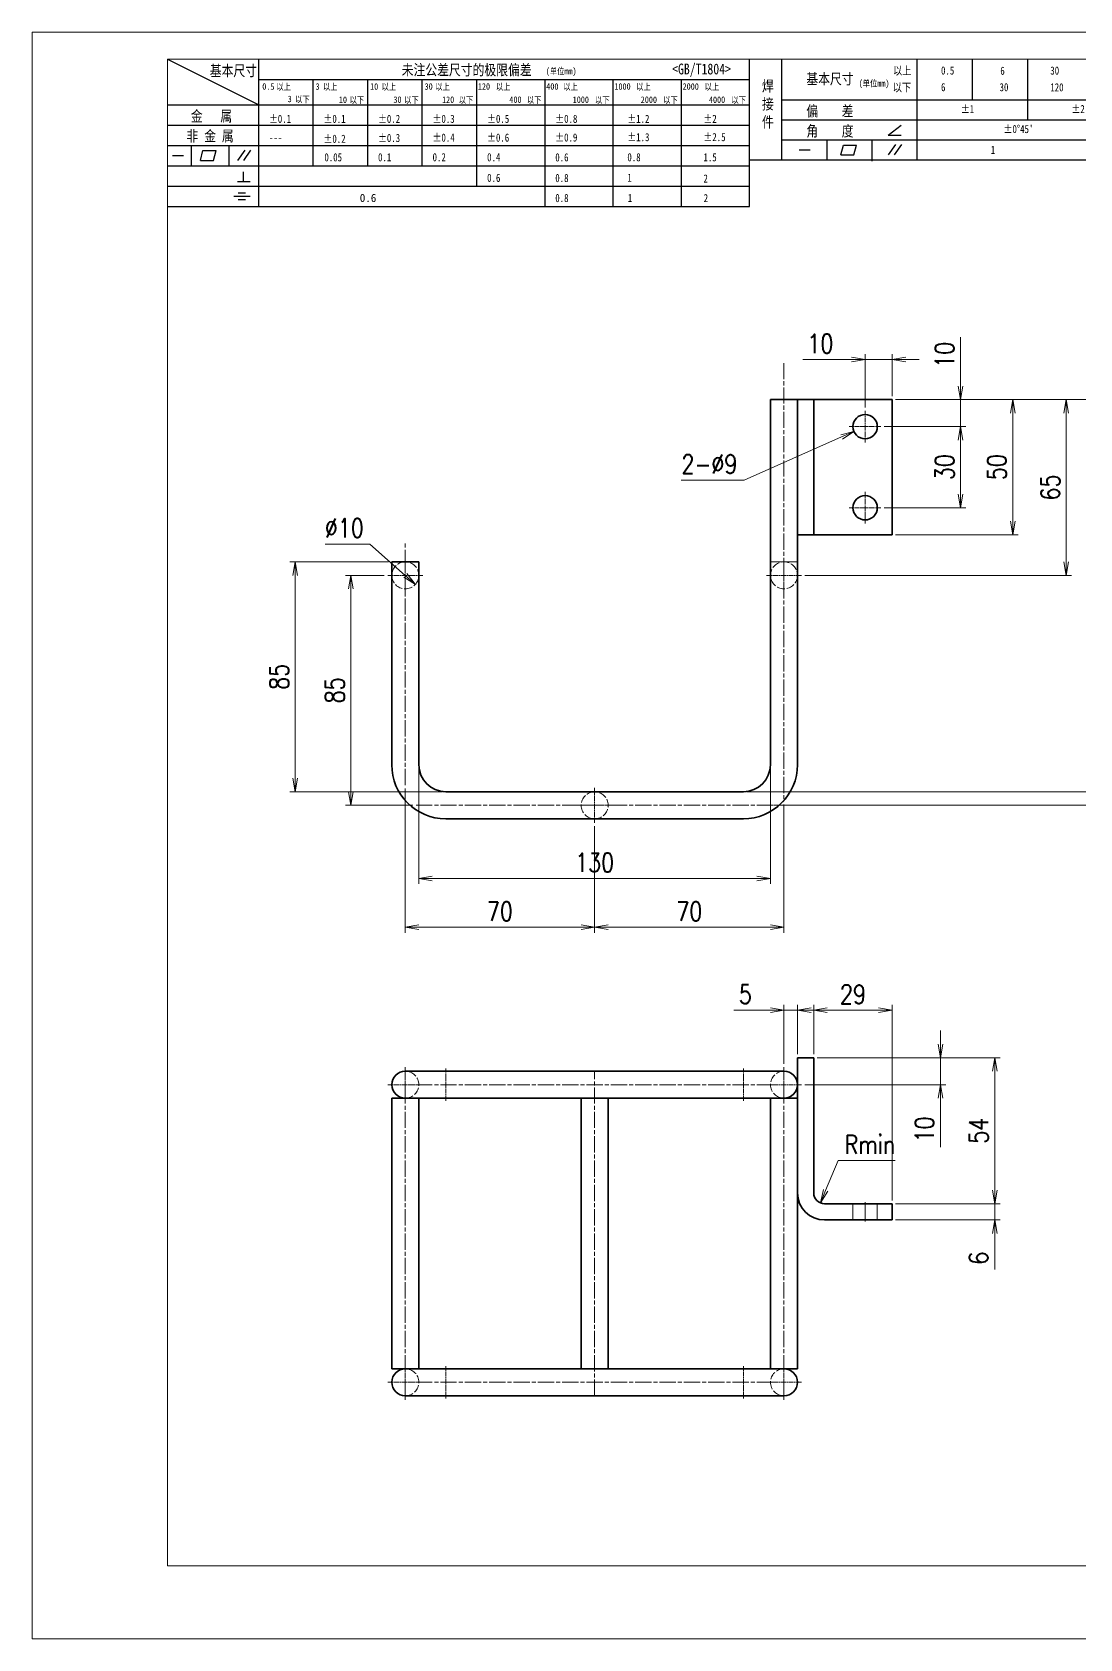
# Model space of a CAD drawing. Header units: inches. Extents: x 269 to 10986, y 1043 to 4337.
# Drawn here: x 5467 to 5855, y 1043 to 1637 of the extents above; entities that cross this region are included whole.
import ezdxf

# ---------------------------------------------------------------- set-up
doc = ezdxf.new("R2010")
doc.units = ezdxf.units.IN
doc.header["$MEASUREMENT"] = 0
doc.linetypes.add('AM_ISO02W050x2', pattern=[3.75, 3, -0.75])
doc.linetypes.add('AM_ISO08W050x2', pattern=[9, 6, -0.75, 1.5, -0.75])
for name, color, linetype, lineweight in [('中心线', 2, 'AM_ISO08W050x2', 18), ('图框', 7, 'Continuous', 18), ('标注线', 3, 'Continuous', 18), ('粗实线', 7, 'Continuous', 35), ('虚线', 1, 'AM_ISO02W050x2', 18)]:
    doc.layers.add(name, color=color, linetype=linetype, lineweight=lineweight)
doc.layers.add('图\\M+19E79\\M+195B6\\M+18E9A', color=7, linetype='Continuous')
doc.layers.add('打印', color=7, linetype='Continuous', lineweight=15, plot=False)
doc.layers.add('打印-禁用', color=7, linetype='Continuous', lineweight=15, plot=False)
doc.styles.add('DIM', font='romans.shx', dxfattribs={"width": 0.8, "bigfont": 'bigfont.shx'})
doc.styles.add('国标', font='simfang.ttf', dxfattribs={"width": 0.8})
doc.dimstyles.new('XR 1-2$0', dxfattribs={"dimscale": 2, "dimtxt": 3.5, "dimasz": 2.5, "dimexe": 1, "dimexo": 0.625, "dimgap": 1.2, "dimtad": 1, "dimdsep": 46, "dimtxsty": 'DIM', "dimblk": 'OPEN', "dimcen": 0, "dimclrd": 8, "dimclre": 8, "dimclrt": 2, "dimazin": 2, "dimtfac": 0.5, "dimtmove": 0, "dimatfit": 3, "dimldrblk": 'OPEN', "dimfxl": 0, "dimtolj": 2, "dimlwd": 13, "dimlwe": 13, "dimarcsym": 0})
doc.dimstyles.new('XR 1-2$3', dxfattribs={"dimscale": 2, "dimtxt": 3.5, "dimasz": 2.5, "dimexe": 1, "dimexo": 0.625, "dimgap": 1.2, "dimtad": 1, "dimtoh": 1, "dimdsep": 46, "dimtxsty": 'DIM', "dimblk": 'OPEN', "dimcen": 0, "dimclrd": 8, "dimclre": 8, "dimclrt": 2, "dimazin": 2, "dimtfac": 0.5, "dimtofl": 0, "dimtmove": 0, "dimatfit": 3, "dimldrblk": 'OPEN', "dimfxl": 0, "dimtolj": 2, "dimlwd": 18, "dimlwe": 18, "dimarcsym": 0})
doc.dimstyles.new('XR 1-2$4', dxfattribs={"dimscale": 2, "dimtxt": 3.5, "dimasz": 2.5, "dimexe": 1, "dimexo": 0.625, "dimgap": 1.2, "dimtad": 1, "dimtoh": 1, "dimdsep": 46, "dimtxsty": 'DIM', "dimblk": 'OPEN', "dimcen": 0, "dimclrd": 8, "dimclre": 8, "dimclrt": 2, "dimazin": 2, "dimtfac": 0.5, "dimtofl": 0, "dimtmove": 0, "dimatfit": 3, "dimldrblk": 'OPEN', "dimfxl": 0, "dimtolj": 2, "dimlwd": 18, "dimlwe": 18, "dimarcsym": 0})

# ---------------------------------------------------------------- blocks, each defined once
blk = doc.blocks.new('GZDEH零件A3图框V01版')
at = {"layer": '图\\M+19E79\\M+195B6\\M+18E9A', "color": 9}
for p, q in [((2882.49, -1554.46), (2899.37, -1562.92)), ((2899.37, -1581.67), (2899.37, -1554.46)), ((2990.09, -1581.67), (2990.09, -1554.46)), ((2996.09, -1573.08), (2996.09, -1554.46)), ((3021.09, -1561.98), (3021.09, -1554.46)), ((3031.31, -1561.98), (3031.31, -1554.46)), ((3041.53, -1561.98), (3041.53, -1554.46)), ((2899.37, -1558.24), (2990.09, -1558.24)), ((2909.45, -1574.17), (2909.45, -1558.24)), ((2919.53, -1574.17), (2919.53, -1558.24)), ((2929.61, -1574.17), (2929.61, -1558.24)), ((2939.69, -1577.92), (2939.69, -1558.24)), ((2952.29, -1581.67), (2952.29, -1558.24)), ((2964.89, -1581.67), (2964.89, -1558.24)), ((2977.49, -1581.67), (2977.49, -1558.24)), ((2996.09, -1561.98), (3113.09, -1561.98)), ((3021.09, -1573.08), (3021.09, -1561.98)), ((3041.53, -1565.68), (3041.53, -1561.98)), ((2882.49, -1562.92), (2990.09, -1562.92)), ((2882.49, -1566.67), (2990.09, -1566.67)), ((2996.09, -1565.68), (3113.09, -1565.68)), ((3015.75, -1568.51), (3018.15, -1566.66)), ((2882.49, -1570.42), (2990.09, -1570.42)), ((2886.92, -1574.12), (2886.92, -1570.42)), ((2893.91, -1574.12), (2893.91, -1570.42)), ((2996.09, -1569.38), (3113.09, -1569.38)), ((3004.42, -1573.08), (3004.42, -1569.38)), ((3006.97, -1572.12), (3007.45, -1570.33)), ((3007.45, -1570.33), (3009.86, -1570.33)), ((3009.39, -1572.12), (3009.86, -1570.33)), ((3012.75, -1573.08), (3012.75, -1569.38)), ((3015.75, -1568.51), (3018.15, -1568.51)), ((3015.81, -1572.12), (3017.15, -1570.26)), ((3016.89, -1572.12), (3018.23, -1570.26)), ((2883.43, -1572.27), (2885.49, -1572.27)), ((2888.59, -1573.16), (2889.07, -1571.37)), ((2888.59, -1573.16), (2891, -1573.16)), ((2889.07, -1571.37), (2891.48, -1571.37)), ((2891, -1573.16), (2891.48, -1571.37)), ((2895.52, -1573.16), (2896.85, -1571.3)), ((2896.6, -1573.16), (2897.94, -1571.3)), ((2990.09, -1573.08), (3113.09, -1573.08)), ((2999.26, -1571.23), (3001.32, -1571.23)), ((3006.97, -1572.12), (3009.39, -1572.12)), ((3012.75, -1573.33), (3012.75, -1573.08)), ((2882.49, -1574.17), (2990.09, -1574.17)), ((2895.42, -1577.05), (2897.81, -1577.05)), ((2896.58, -1577.05), (2896.58, -1575.28)), ((2882.49, -1577.92), (2990.09, -1577.92)), ((2894.79, -1579.77), (2897.77, -1579.77)), ((2895.57, -1579.17), (2896.92, -1579.17)), ((2882.49, -1581.67), (2990.09, -1581.67)), ((2895.57, -1580.37), (2896.93, -1580.37))]:
    blk.add_line(p, q, dxfattribs=at)
at = {"layer": '图框', "linetype": 'Continuous'}
for p, q in [((2882.49, -1554.46), (2882.49, -1832.96)), ((3272.49, -1554.46), (2882.49, -1554.46)), ((2882.49, -1832.96), (3272.49, -1832.96))]:
    blk.add_line(p, q, dxfattribs=at)
at = {"layer": '打印-禁用', "linetype": 'Continuous'}
for p, q in [((2857.49, -1549.46), (2857.49, -1846.46)), ((3277.49, -1549.46), (2857.49, -1549.46)), ((2857.49, -1846.46), (3277.49, -1846.46))]:
    blk.add_line(p, q, dxfattribs=at)
at = {"layer": '图\\M+19E79\\M+195B6\\M+18E9A', "color": 9, "style": '国标', "width": 0.8}
for s, height, p in [('基本尺寸', 2, (2890.33, -1557.58)), ('未注公差尺寸的极限偏差', 2, (2925.81, -1557.44)), ('<GB/T1804>', 2, (2975.78, -1557.27)), ('以上', 1.5, (3016.64, -1557.33)), ('0.5', 1.5, (3025.49, -1557.3)), ('6', 1.5, (3036.45, -1557.34)), ('30', 1.5, (3045.69, -1557.31)), ('30', 1.2, (2930.04, -1560.11)), ('基本尺寸', 2, (3000.6, -1559.1)), ('以下', 1.5, (3016.58, -1560.43)), ('6', 1.5, (3025.49, -1560.38)), ('30', 1.5, (3036.31, -1560.39)), ('120', 1.5, (3045.69, -1560.41)), ('金   属', 2, (2886.82, -1565.98)), ('±0.1', 1.5, (2901.27, -1566.23)), ('±0.1', 1.5, (2911.35, -1566.23)), ('±0.2', 1.5, (2921.43, -1566.23)), ('±0.3', 1.5, (2931.51, -1566.23)), ('±0.5', 1.5, (2941.59, -1566.23)), ('±0.8', 1.5, (2954.19, -1566.23)), ('±1.2', 1.5, (2967.51, -1566.23)), ('±2', 1.5, (2981.58, -1566.23)), ('偏    差', 2, (3000.6, -1565.04)), ('±1', 1.5, (3029.16, -1564.42)), ('±2', 1.5, (3049.61, -1564.42)), ('非 金 属', 2, (2886.02, -1569.65)), ('±0.3', 1.5, (2921.43, -1569.77)), ('±0.4', 1.5, (2931.51, -1569.71)), ('±0.6', 1.5, (2941.59, -1569.71)), ('±0.9', 1.5, (2954.19, -1569.68)), ('±1.3', 1.5, (2967.51, -1569.62)), ('±2.5', 1.5, (2981.58, -1569.61)), ('角    度', 2, (3000.6, -1568.74)), ("±0%%D45'", 1.5, (3037.06, -1568.12)), ('---', 1.5, (2901.27, -1569.65)), ('±0.2', 1.5, (2911.35, -1569.92)), ('1', 1.5, (3034.69, -1571.98)), ('0.1', 1.5, (2921.43, -1573.34)), ('0.2', 1.5, (2931.51, -1573.33)), ('0.4', 1.5, (2941.59, -1573.33)), ('0.6', 1.5, (2954.19, -1573.35)), ('0.8', 1.5, (2967.51, -1573.33)), ('1.5', 1.5, (2981.58, -1573.34)), ('0.6', 1.5, (2941.59, -1577.14)), ('0.8', 1.5, (2954.19, -1577.17)), ('1', 1.5, (2967.51, -1577.12)), ('2', 1.5, (2981.58, -1577.26)), ('0.8', 1.5, (2954.19, -1580.87)), ('1', 1.5, (2967.59, -1580.86)), ('2', 1.5, (2981.62, -1580.89))]:
    blk.add_text(s, height=height, dxfattribs=at).set_placement(p)
at = {"layer": '图\\M+19E79\\M+195B6\\M+18E9A', "color": 9, "lineweight": 15, "style": '国标', "width": 0.8}
for s, p in [('(单位mm)', (2952.44, -1557.27)), ('0.5', (2900.03, -1560.11)), ('以上', (2902.64, -1560.16)), ('3', (2909.88, -1560.11)), ('以上', (2911.25, -1560.16)), ('10', (2919.96, -1560.11)), ('以上', (2922.09, -1560.16)), ('以上', (2932.02, -1560.16)), ('120', (2939.88, -1560.11)), ('以上', (2943.21, -1560.16)), ('400', (2952.52, -1560.11)), ('以上', (2955.68, -1560.16)), ('1000', (2965.12, -1560.11)), ('以上', (2969.16, -1560.16)), ('2000', (2977.72, -1560.11)), ('以上', (2981.8, -1560.16)), ('(单位mm)', (3010.27, -1559.51)), ('3', (2904.73, -1562.41)), ('以下', (2906.1, -1562.46)), ('10', (2914.19, -1562.54)), ('以下', (2916.18, -1562.59)), ('30', (2924.27, -1562.54)), ('以下', (2926.26, -1562.59)), ('120', (2933.26, -1562.54)), ('以下', (2936.34, -1562.59)), ('400', (2945.7, -1562.54)), ('以下', (2948.94, -1562.59)), ('1000', (2957.41, -1562.54)), ('以下', (2961.54, -1562.59)), ('2000', (2969.99, -1562.54)), ('以下', (2974.14, -1562.59)), ('4000', (2982.59, -1562.54)), ('以下', (2986.74, -1562.59))]:
    blk.add_text(s, height=1.2, dxfattribs=at).set_placement(p)
at = {"layer": '图\\M+19E79\\M+195B6\\M+18E9A', "color": 9, "lineweight": 13, "style": '国标'}
blk.add_text('0.6', height=1.5, dxfattribs=at).set_placement((2918.05, -1580.85))
at = {"layer": '图\\M+19E79\\M+195B6\\M+18E9A', "color": 9, "style": '国标'}
for s, insert, char_height, width, attachment_point in [('焊\\P接\\P件', (2992.39, -1558.41), 2, 3.1877, 1), ('0.05', (2911.51, -1573.37), 1.5, 5.1982, 7)]:
    blk.add_mtext(s, dxfattribs=dict(at, insert=insert, char_height=char_height, width=width, attachment_point=attachment_point))
blk = doc.blocks.new('DEH A3')
at = {"layer": '图框'}
blk.add_blockref('GZDEH零件A3图框V01版', (-2857.49, 1846.46), dxfattribs=at)
blk = doc.blocks.new('_Open')
at = {"color": 0, "linetype": 'ByBlock', "lineweight": -2}
for p, q in [((-1, 0.17), (0, 0)), ((-1, -0.17), (0, 0)), ((0, 0), (-1, 0))]:
    blk.add_line(p, q, dxfattribs=at)
blk = doc.blocks.new('*D936')
at = {"layer": 'Defpoints', "color": 0, "transparency": 16777216}
for p in [(5585.18, 1436.48), (5598.83, 1436.48), (5609.33, 1351.48)]:
    blk.add_point(p, dxfattribs=at)
at = {"layer": '标注线', "color": 8, "lineweight": 13, "transparency": 16777216}
for p, q in [((5597.58, 1436.48), (5583.18, 1436.48)), ((5585.18, 1356.48), (5585.18, 1431.48)), ((5608.08, 1351.48), (5583.18, 1351.48))]:
    blk.add_line(p, q, dxfattribs=at)
at = {"layer": '标注线', "color": 8, "lineweight": 13, "transparency": 16777216, "xscale": 5, "yscale": 5, "zscale": 5}
for p, rotation in [((5585.18, 1436.48), 90), ((5585.18, 1351.48), 270)]:
    blk.add_blockref('_Open', p, dxfattribs=dict(at, rotation=rotation))
at = {"layer": '标注线', "color": 2, "transparency": 16777216, "insert": (5579.28, 1393.98), "char_height": 7, "attachment_point": 5, "rotation": 90, "style": 'DIM'}
blk.add_mtext('\\A2;85', dxfattribs=at)
blk = doc.blocks.new('*D937')
at = {"layer": 'Defpoints', "color": 0, "transparency": 16777216}
for p in [(5600.33, 1441.48), (5564.62, 1356.48), (5620.33, 1356.48)]:
    blk.add_point(p, dxfattribs=at)
at = {"layer": '标注线', "color": 8, "lineweight": 13, "transparency": 16777216}
for p, q in [((5599.08, 1441.48), (5562.62, 1441.48)), ((5564.62, 1436.48), (5564.62, 1361.48)), ((5619.08, 1356.48), (5562.62, 1356.48))]:
    blk.add_line(p, q, dxfattribs=at)
at = {"layer": '标注线', "color": 8, "lineweight": 13, "transparency": 16777216, "xscale": 5, "yscale": 5, "zscale": 5}
for p, rotation in [((5564.62, 1441.48), 90), ((5564.62, 1356.48), 270)]:
    blk.add_blockref('_Open', p, dxfattribs=dict(at, rotation=rotation))
at = {"layer": '标注线', "color": 2, "transparency": 16777216, "insert": (5558.72, 1398.98), "char_height": 7, "attachment_point": 5, "rotation": 90, "style": 'DIM'}
blk.add_mtext('\\A2;85', dxfattribs=at)
blk = doc.blocks.new('*D938')
at = {"layer": 'Defpoints', "color": 0, "transparency": 16777216}
for p in [(5610.33, 1366.48), (5740.33, 1366.48), (5610.33, 1324.43)]:
    blk.add_point(p, dxfattribs=at)
at = {"layer": '标注线', "color": 8, "lineweight": 13, "transparency": 16777216}
for p, q in [((5610.33, 1365.23), (5610.33, 1322.43)), ((5740.33, 1365.23), (5740.33, 1322.43)), ((5735.33, 1324.43), (5615.33, 1324.43))]:
    blk.add_line(p, q, dxfattribs=at)
at = {"layer": '标注线', "color": 8, "lineweight": 13, "transparency": 16777216, "xscale": 5, "yscale": 5, "zscale": 5, "rotation": 180}
blk.add_blockref('_Open', (5610.33, 1324.43), dxfattribs=at)
at = {"layer": '标注线', "color": 8, "lineweight": 13, "transparency": 16777216, "xscale": 5, "yscale": 5, "zscale": 5}
blk.add_blockref('_Open', (5740.33, 1324.43), dxfattribs=at)
at = {"layer": '标注线', "color": 2, "transparency": 16777216, "insert": (5675.33, 1330.33), "char_height": 7, "attachment_point": 5, "style": 'DIM'}
blk.add_mtext('\\A2;130', dxfattribs=at)
blk = doc.blocks.new('*D939')
at = {"layer": 'Defpoints', "color": 0, "transparency": 16777216}
for p in [(5601.59, 1439.8), (5609.07, 1433.16)]:
    blk.add_point(p, dxfattribs=at)
at = {"layer": '标注线', "color": 8, "lineweight": 18, "transparency": 16777216}
for p, q in [((5575.74, 1448.06), (5592.28, 1448.06)), ((5592.28, 1448.06), (5605.33, 1436.48))]:
    blk.add_line(p, q, dxfattribs=at)
at = {"layer": '标注线', "color": 8, "lineweight": 18, "transparency": 16777216, "xscale": 5, "yscale": 5, "zscale": 5, "rotation": 318.4172472317902}
blk.add_blockref('_Open', (5609.07, 1433.16), dxfattribs=at)
at = {"layer": '标注线', "color": 2, "transparency": 16777216, "insert": (5582.81, 1453.96), "char_height": 7, "attachment_point": 5, "style": 'DIM'}
blk.add_mtext('\\A2;∅10', dxfattribs=at)
blk = doc.blocks.new('*D940')
at = {"layer": 'Defpoints', "color": 0, "transparency": 16777216}
for p in [(5785.33, 1501.48), (5869.93, 1501.48), (5730.33, 1356.48)]:
    blk.add_point(p, dxfattribs=at)
at = {"layer": '标注线', "color": 8, "lineweight": 13, "transparency": 16777216}
for p, q in [((5786.58, 1501.48), (5871.93, 1501.48)), ((5869.93, 1361.48), (5869.93, 1496.48)), ((5731.58, 1356.48), (5871.93, 1356.48))]:
    blk.add_line(p, q, dxfattribs=at)
at = {"layer": '标注线', "color": 8, "lineweight": 13, "transparency": 16777216, "xscale": 5, "yscale": 5, "zscale": 5}
for p, rotation in [((5869.93, 1501.48), 90), ((5869.93, 1356.48), 270)]:
    blk.add_blockref('_Open', p, dxfattribs=dict(at, rotation=rotation))
at = {"layer": '标注线', "color": 2, "transparency": 16777216, "insert": (5864.03, 1428.98), "char_height": 7, "attachment_point": 5, "rotation": 90, "style": 'DIM'}
blk.add_mtext('\\A2;145', dxfattribs=at)
blk = doc.blocks.new('*D941')
at = {"layer": 'Defpoints', "color": 0, "transparency": 16777216}
for p in [(5786.58, 1501.48), (5829.93, 1501.48), (5785.33, 1451.48)]:
    blk.add_point(p, dxfattribs=at)
at = {"layer": '标注线', "color": 8, "lineweight": 13, "transparency": 16777216}
for p, q in [((5787.83, 1501.48), (5831.93, 1501.48)), ((5829.93, 1456.48), (5829.93, 1496.48)), ((5786.58, 1451.48), (5831.93, 1451.48))]:
    blk.add_line(p, q, dxfattribs=at)
at = {"layer": '标注线', "color": 8, "lineweight": 13, "transparency": 16777216, "xscale": 5, "yscale": 5, "zscale": 5}
for p, rotation in [((5829.93, 1501.48), 90), ((5829.93, 1451.48), 270)]:
    blk.add_blockref('_Open', p, dxfattribs=dict(at, rotation=rotation))
at = {"layer": '标注线', "color": 2, "transparency": 16777216, "insert": (5824.03, 1476.48), "char_height": 7, "attachment_point": 5, "rotation": 90, "style": 'DIM'}
blk.add_mtext('\\A2;50', dxfattribs=at)
blk = doc.blocks.new('*D942')
at = {"layer": 'Defpoints', "color": 0, "transparency": 16777216}
for p in [(5785.33, 1501.48), (5810.6, 1501.48), (5781.18, 1491.48)]:
    blk.add_point(p, dxfattribs=at)
at = {"layer": '标注线', "color": 8, "lineweight": 13, "transparency": 16777216}
for p, q in [((5810.6, 1506.48), (5810.6, 1524.54)), ((5786.58, 1501.48), (5812.6, 1501.48)), ((5810.6, 1491.48), (5810.6, 1501.48)), ((5782.43, 1491.48), (5812.6, 1491.48)), ((5810.6, 1486.48), (5810.6, 1481.48))]:
    blk.add_line(p, q, dxfattribs=at)
at = {"layer": '标注线', "color": 8, "lineweight": 13, "transparency": 16777216, "xscale": 5, "yscale": 5, "zscale": 5}
for p, rotation in [((5810.6, 1501.48), 270), ((5810.6, 1491.48), 90)]:
    blk.add_blockref('_Open', p, dxfattribs=dict(at, rotation=rotation))
at = {"layer": '标注线', "color": 2, "transparency": 16777216, "insert": (5804.7, 1518.01), "char_height": 7, "attachment_point": 5, "rotation": 90, "style": 'DIM'}
blk.add_mtext('\\A2;10', dxfattribs=at)
blk = doc.blocks.new('*D943')
at = {"layer": 'Defpoints', "color": 0, "transparency": 16777216}
for p in [(5781.18, 1491.48), (5781.18, 1461.48), (5810.6, 1461.48)]:
    blk.add_point(p, dxfattribs=at)
at = {"layer": '标注线', "color": 8, "lineweight": 13, "transparency": 16777216}
for p, q in [((5782.43, 1491.48), (5812.6, 1491.48)), ((5810.6, 1486.48), (5810.6, 1466.48)), ((5782.43, 1461.48), (5812.6, 1461.48))]:
    blk.add_line(p, q, dxfattribs=at)
at = {"layer": '标注线', "color": 8, "lineweight": 13, "transparency": 16777216, "xscale": 5, "yscale": 5, "zscale": 5}
for p, rotation in [((5810.6, 1491.48), 90), ((5810.6, 1461.48), 270)]:
    blk.add_blockref('_Open', p, dxfattribs=dict(at, rotation=rotation))
at = {"layer": '标注线', "color": 2, "transparency": 16777216, "insert": (5804.7, 1476.48), "char_height": 7, "attachment_point": 5, "rotation": 90, "style": 'DIM'}
blk.add_mtext('\\A2;30', dxfattribs=at)
blk = doc.blocks.new('*D944')
at = {"layer": 'Defpoints', "color": 0, "transparency": 16777216}
for p in [(5787.83, 1501.48), (5849.67, 1501.48), (5751.83, 1436.48)]:
    blk.add_point(p, dxfattribs=at)
at = {"layer": '标注线', "color": 8, "lineweight": 13, "transparency": 16777216}
for p, q in [((5789.08, 1501.48), (5851.67, 1501.48)), ((5849.67, 1441.48), (5849.67, 1496.48)), ((5753.08, 1436.48), (5851.67, 1436.48))]:
    blk.add_line(p, q, dxfattribs=at)
at = {"layer": '标注线', "color": 8, "lineweight": 13, "transparency": 16777216, "xscale": 5, "yscale": 5, "zscale": 5}
for p, rotation in [((5849.67, 1501.48), 90), ((5849.67, 1436.48), 270)]:
    blk.add_blockref('_Open', p, dxfattribs=dict(at, rotation=rotation))
at = {"layer": '标注线', "color": 2, "transparency": 16777216, "insert": (5843.77, 1468.98), "char_height": 7, "attachment_point": 5, "rotation": 90, "style": 'DIM'}
blk.add_mtext('\\A2;65', dxfattribs=at)
blk = doc.blocks.new('*D945')
at = {"layer": 'Defpoints', "color": 0, "transparency": 16777216}
for p in [(5785.33, 1501.48), (5889.06, 1501.48), (5740.33, 1351.48)]:
    blk.add_point(p, dxfattribs=at)
at = {"layer": '标注线', "color": 8, "lineweight": 13, "transparency": 16777216}
for p, q in [((5786.58, 1501.48), (5891.06, 1501.48)), ((5889.06, 1356.48), (5889.06, 1496.48)), ((5741.58, 1351.48), (5891.06, 1351.48))]:
    blk.add_line(p, q, dxfattribs=at)
at = {"layer": '标注线', "color": 8, "lineweight": 13, "transparency": 16777216, "xscale": 5, "yscale": 5, "zscale": 5}
for p, rotation in [((5889.06, 1501.48), 90), ((5889.06, 1351.48), 270)]:
    blk.add_blockref('_Open', p, dxfattribs=dict(at, rotation=rotation))
at = {"layer": '标注线', "color": 2, "transparency": 16777216, "insert": (5883.16, 1426.48), "char_height": 7, "attachment_point": 5, "rotation": 90, "style": 'DIM'}
blk.add_mtext('\\A2;150', dxfattribs=at)
blk = doc.blocks.new('*D946')
at = {"layer": 'Defpoints', "color": 0, "transparency": 16777216}
for p in [(5785.33, 1516.29), (5775.33, 1497.33), (5785.33, 1501.48)]:
    blk.add_point(p, dxfattribs=at)
at = {"layer": '标注线', "color": 8, "lineweight": 13, "transparency": 16777216}
for p, q in [((5770.33, 1516.29), (5752.27, 1516.29)), ((5775.33, 1498.58), (5775.33, 1518.29)), ((5785.33, 1516.29), (5775.33, 1516.29)), ((5785.33, 1502.73), (5785.33, 1518.29)), ((5790.33, 1516.29), (5795.33, 1516.29))]:
    blk.add_line(p, q, dxfattribs=at)
at = {"layer": '标注线', "color": 8, "lineweight": 13, "transparency": 16777216, "xscale": 5, "yscale": 5, "zscale": 5}
blk.add_blockref('_Open', (5775.33, 1516.29), dxfattribs=at)
at = {"layer": '标注线', "color": 8, "lineweight": 13, "transparency": 16777216, "xscale": 5, "yscale": 5, "zscale": 5, "rotation": 180}
blk.add_blockref('_Open', (5785.33, 1516.29), dxfattribs=at)
at = {"layer": '标注线', "color": 2, "transparency": 16777216, "insert": (5758.8, 1522.19), "char_height": 7, "attachment_point": 5, "style": 'DIM'}
blk.add_mtext('\\A2;10', dxfattribs=at)
blk = doc.blocks.new('*D947')
at = {"layer": 'Defpoints', "color": 0, "transparency": 16777216}
for p in [(5756.33, 1258.18), (5823.24, 1258.18), (5785.33, 1204.18)]:
    blk.add_point(p, dxfattribs=at)
at = {"layer": '标注线', "color": 8, "lineweight": 13, "transparency": 16777216}
for p, q in [((5757.58, 1258.18), (5825.24, 1258.18)), ((5823.24, 1209.18), (5823.24, 1253.18)), ((5786.58, 1204.18), (5825.24, 1204.18))]:
    blk.add_line(p, q, dxfattribs=at)
at = {"layer": '标注线', "color": 8, "lineweight": 13, "transparency": 16777216, "xscale": 5, "yscale": 5, "zscale": 5}
for p, rotation in [((5823.24, 1258.18), 90), ((5823.24, 1204.18), 270)]:
    blk.add_blockref('_Open', p, dxfattribs=dict(at, rotation=rotation))
at = {"layer": '标注线', "color": 2, "transparency": 16777216, "insert": (5817.34, 1231.18), "char_height": 7, "attachment_point": 5, "rotation": 90, "style": 'DIM'}
blk.add_mtext('\\A2;54', dxfattribs=at)
blk = doc.blocks.new('*D948')
at = {"layer": 'Defpoints', "color": 0, "transparency": 16777216}
for p in [(5785.33, 1204.18), (5785.33, 1198.18), (5823.24, 1198.18)]:
    blk.add_point(p, dxfattribs=at)
at = {"layer": '标注线', "color": 8, "lineweight": 13, "transparency": 16777216}
for p, q in [((5823.24, 1209.18), (5823.24, 1214.18)), ((5786.58, 1204.18), (5825.24, 1204.18)), ((5823.24, 1204.18), (5823.24, 1198.18)), ((5786.58, 1198.18), (5825.24, 1198.18)), ((5823.24, 1193.18), (5823.24, 1179.91))]:
    blk.add_line(p, q, dxfattribs=at)
at = {"layer": '标注线', "color": 8, "lineweight": 13, "transparency": 16777216, "xscale": 5, "yscale": 5, "zscale": 5}
for p, rotation in [((5823.24, 1204.18), 270), ((5823.24, 1198.18), 90)]:
    blk.add_blockref('_Open', p, dxfattribs=dict(at, rotation=rotation))
at = {"layer": '标注线', "color": 2, "transparency": 16777216, "insert": (5817.34, 1184.05), "char_height": 7, "attachment_point": 5, "rotation": 90, "style": 'DIM'}
blk.add_mtext('\\A2;6', dxfattribs=at)
blk = doc.blocks.new('*D949')
at = {"layer": 'Defpoints', "color": 0, "transparency": 16777216}
for p in [(5756.33, 1275.71), (5756.33, 1258.18), (5785.33, 1204.18)]:
    blk.add_point(p, dxfattribs=at)
at = {"layer": '标注线', "color": 8, "lineweight": 13, "transparency": 16777216}
for p, q in [((5756.33, 1259.43), (5756.33, 1277.71)), ((5785.33, 1205.43), (5785.33, 1277.71)), ((5780.33, 1275.71), (5761.33, 1275.71))]:
    blk.add_line(p, q, dxfattribs=at)
at = {"layer": '标注线', "color": 8, "lineweight": 13, "transparency": 16777216, "xscale": 5, "yscale": 5, "zscale": 5, "rotation": 180}
blk.add_blockref('_Open', (5756.33, 1275.71), dxfattribs=at)
at = {"layer": '标注线', "color": 8, "lineweight": 13, "transparency": 16777216, "xscale": 5, "yscale": 5, "zscale": 5}
blk.add_blockref('_Open', (5785.33, 1275.71), dxfattribs=at)
at = {"layer": '标注线', "color": 2, "transparency": 16777216, "insert": (5770.83, 1281.61), "char_height": 7, "attachment_point": 5, "style": 'DIM'}
blk.add_mtext('\\A2;29', dxfattribs=at)
blk = doc.blocks.new('*D950')
at = {"layer": 'Defpoints', "color": 0, "transparency": 16777216}
for p in [(5745.33, 1275.71), (5745.33, 1254.68), (5750.33, 1258.18)]:
    blk.add_point(p, dxfattribs=at)
at = {"layer": '标注线', "color": 8, "lineweight": 13, "transparency": 16777216}
for p, q in [((5745.33, 1255.93), (5745.33, 1277.71)), ((5750.33, 1259.43), (5750.33, 1277.71)), ((5740.33, 1275.71), (5726.8, 1275.71)), ((5750.33, 1275.71), (5745.33, 1275.71)), ((5755.33, 1275.71), (5760.33, 1275.71))]:
    blk.add_line(p, q, dxfattribs=at)
at = {"layer": '标注线', "color": 8, "lineweight": 13, "transparency": 16777216, "xscale": 5, "yscale": 5, "zscale": 5}
blk.add_blockref('_Open', (5745.33, 1275.71), dxfattribs=at)
at = {"layer": '标注线', "color": 8, "lineweight": 13, "transparency": 16777216, "xscale": 5, "yscale": 5, "zscale": 5, "rotation": 180}
blk.add_blockref('_Open', (5750.33, 1275.71), dxfattribs=at)
at = {"layer": '标注线', "color": 2, "transparency": 16777216, "insert": (5731.07, 1281.61), "char_height": 7, "attachment_point": 5, "style": 'DIM'}
blk.add_mtext('\\A2;5', dxfattribs=at)
blk = doc.blocks.new('*D951')
at = {"layer": 'Defpoints', "color": 0, "transparency": 16777216}
for p in [(5760.33, 1208.18), (5758.79, 1204.49)]:
    blk.add_point(p, dxfattribs=at)
at = {"layer": '标注线', "color": 8, "lineweight": 18, "transparency": 16777216}
for p, q in [((5765.36, 1220.17), (5760.72, 1209.1)), ((5786.42, 1220.17), (5765.36, 1220.17))]:
    blk.add_line(p, q, dxfattribs=at)
at = {"layer": '标注线', "color": 8, "lineweight": 18, "transparency": 16777216, "xscale": 5, "yscale": 5, "zscale": 5, "rotation": 247.2704882065136}
blk.add_blockref('_Open', (5758.79, 1204.49), dxfattribs=at)
at = {"layer": '标注线', "color": 2, "transparency": 16777216, "insert": (5777.09, 1226.07), "char_height": 7, "attachment_point": 5, "style": 'DIM'}
blk.add_mtext('\\A2;Rmin', dxfattribs=at)
blk = doc.blocks.new('*D952')
at = {"layer": 'Defpoints', "color": 0, "transparency": 16777216}
for p in [(5745.33, 1352.98), (5675.33, 1344.98), (5675.33, 1306.39)]:
    blk.add_point(p, dxfattribs=at)
at = {"layer": '标注线', "color": 8, "lineweight": 13, "transparency": 16777216}
for p, q in [((5745.33, 1351.73), (5745.33, 1304.39)), ((5675.33, 1343.73), (5675.33, 1304.39)), ((5740.33, 1306.39), (5680.33, 1306.39))]:
    blk.add_line(p, q, dxfattribs=at)
at = {"layer": '标注线', "color": 8, "lineweight": 13, "transparency": 16777216, "xscale": 5, "yscale": 5, "zscale": 5, "rotation": 180}
blk.add_blockref('_Open', (5675.33, 1306.39), dxfattribs=at)
at = {"layer": '标注线', "color": 8, "lineweight": 13, "transparency": 16777216, "xscale": 5, "yscale": 5, "zscale": 5}
blk.add_blockref('_Open', (5745.33, 1306.39), dxfattribs=at)
at = {"layer": '标注线', "color": 2, "transparency": 16777216, "insert": (5710.33, 1312.29), "char_height": 7, "attachment_point": 5, "style": 'DIM'}
blk.add_mtext('\\A2;70', dxfattribs=at)
blk = doc.blocks.new('*D953')
at = {"layer": 'Defpoints', "color": 0, "transparency": 16777216}
for p in [(5605.33, 1358.98), (5675.33, 1343.73), (5675.33, 1306.39)]:
    blk.add_point(p, dxfattribs=at)
at = {"layer": '标注线', "color": 8, "lineweight": 13, "transparency": 16777216}
for p, q in [((5605.33, 1357.73), (5605.33, 1304.39)), ((5675.33, 1342.48), (5675.33, 1304.39)), ((5610.33, 1306.39), (5670.33, 1306.39))]:
    blk.add_line(p, q, dxfattribs=at)
at = {"layer": '标注线', "color": 8, "lineweight": 13, "transparency": 16777216, "xscale": 5, "yscale": 5, "zscale": 5, "rotation": 180}
blk.add_blockref('_Open', (5605.33, 1306.39), dxfattribs=at)
at = {"layer": '标注线', "color": 8, "lineweight": 13, "transparency": 16777216, "xscale": 5, "yscale": 5, "zscale": 5}
blk.add_blockref('_Open', (5675.33, 1306.39), dxfattribs=at)
at = {"layer": '标注线', "color": 2, "transparency": 16777216, "insert": (5640.33, 1312.29), "char_height": 7, "attachment_point": 5, "style": 'DIM'}
blk.add_mtext('\\A2;70', dxfattribs=at)
blk = doc.blocks.new('*D956')
at = {"layer": 'Defpoints', "color": 0, "transparency": 16777216}
for p in [(5761.56, 1258.18), (5803.19, 1258.18), (5751.83, 1248.18)]:
    blk.add_point(p, dxfattribs=at)
at = {"layer": '标注线', "color": 8, "lineweight": 13, "transparency": 16777216}
for p, q in [((5803.19, 1263.18), (5803.19, 1268.18)), ((5762.81, 1258.18), (5805.19, 1258.18)), ((5803.19, 1258.18), (5803.19, 1248.18)), ((5753.08, 1248.18), (5805.19, 1248.18)), ((5803.19, 1243.18), (5803.19, 1225.11))]:
    blk.add_line(p, q, dxfattribs=at)
at = {"layer": '标注线', "color": 8, "lineweight": 13, "transparency": 16777216, "xscale": 5, "yscale": 5, "zscale": 5}
for p, rotation in [((5803.19, 1258.18), 270), ((5803.19, 1248.18), 90)]:
    blk.add_blockref('_Open', p, dxfattribs=dict(at, rotation=rotation))
at = {"layer": '标注线', "color": 2, "transparency": 16777216, "insert": (5797.29, 1231.65), "char_height": 7, "attachment_point": 5, "rotation": 90, "style": 'DIM'}
blk.add_mtext('\\A2;10', dxfattribs=at)
blk = doc.blocks.new('*D957')
at = {"layer": 'Defpoints', "color": 0, "transparency": 16777216}
for p in [(5779.45, 1493.29), (5771.22, 1489.66)]:
    blk.add_point(p, dxfattribs=at)
at = {"layer": '标注线', "color": 8, "lineweight": 18, "transparency": 16777216}
for p, q in [((5730.58, 1471.74), (5766.64, 1487.64)), ((5707.38, 1471.74), (5730.58, 1471.74))]:
    blk.add_line(p, q, dxfattribs=at)
at = {"layer": '标注线', "color": 8, "lineweight": 18, "transparency": 16777216, "xscale": 5, "yscale": 5, "zscale": 5, "rotation": 23.79812608303365}
blk.add_blockref('_Open', (5771.22, 1489.66), dxfattribs=at)
at = {"layer": '标注线', "color": 2, "transparency": 16777216, "insert": (5717.78, 1477.64), "char_height": 7, "attachment_point": 5, "style": 'DIM'}
blk.add_mtext('\\A2;2-%%c9', dxfattribs=at)

msp = doc.modelspace()

# ---------------------------------------------------------------- linework, layer by layer
at = {"layer": '中心线'}
for p, q in [((5745.334, 1514.977), (5745.334, 1352.976)), ((5605.334, 1358.977), (5605.334, 1448.977)), ((5741.334, 1351.477), (5609.334, 1351.477)), ((5605.334, 1133.181), (5605.334, 1253.181)), ((5741.334, 1248.181), (5609.334, 1248.181)), ((5675.334, 1133.181), (5675.334, 1253.181)), ((5745.334, 1133.181), (5745.334, 1253.181)), ((5741.334, 1138.181), (5609.334, 1138.181))]:
    msp.add_line(p, q, dxfattribs=at)
at = {"layer": '中心线', "ltscale": 0.2925}
for p, q in [((5775.334, 1497.327), (5775.334, 1485.627)), ((5781.184, 1491.477), (5769.484, 1491.477)), ((5775.334, 1467.327), (5775.334, 1455.627)), ((5781.184, 1461.477), (5769.484, 1461.477))]:
    msp.add_line(p, q, dxfattribs=at)
at = {"layer": '中心线', "ltscale": 0.325}
for p, q in [((5605.334, 1442.977), (5605.334, 1429.977)), ((5745.334, 1442.977), (5745.334, 1429.977)), ((5611.834, 1436.477), (5598.834, 1436.477)), ((5751.834, 1436.477), (5738.834, 1436.477)), ((5675.334, 1357.977), (5675.334, 1344.977)), ((5681.834, 1351.477), (5668.834, 1351.477)), ((5605.334, 1254.681), (5605.334, 1241.681)), ((5745.334, 1254.681), (5745.334, 1241.681)), ((5611.834, 1248.181), (5598.834, 1248.181)), ((5751.834, 1248.181), (5738.834, 1248.181)), ((5605.334, 1144.681), (5605.334, 1131.681)), ((5745.334, 1144.681), (5745.334, 1131.681)), ((5611.834, 1138.181), (5598.834, 1138.181)), ((5751.834, 1138.181), (5738.834, 1138.181))]:
    msp.add_line(p, q, dxfattribs=at)
at = {"layer": '中心线', "ltscale": 0.3}
for p, q in [((5620.334, 1242.181), (5620.334, 1254.181)), ((5730.334, 1242.181), (5730.334, 1254.181)), ((5620.334, 1132.181), (5620.334, 1144.181)), ((5730.334, 1132.181), (5730.334, 1144.181))]:
    msp.add_line(p, q, dxfattribs=at)
at = {"layer": '中心线', "ltscale": 0.180015}
msp.add_line((5775.334, 1204.781), (5775.334, 1197.581), dxfattribs=at)
at = {"layer": '打印'}
msp.add_lwpolyline([(5467.393, 1637.316), (6307.393, 1637.316), (6307.393, 1043.316), (5467.393, 1043.316)], close=True, dxfattribs=at)
at = {"layer": '粗实线', "ltscale": 0.125}
for p, q in [((5740.334, 1501.477), (5745.334, 1501.477)), ((5745.334, 1501.477), (5750.334, 1501.477)), ((5605.334, 1441.477), (5600.334, 1441.477)), ((5610.334, 1441.477), (5605.334, 1441.477))]:
    msp.add_line(p, q, dxfattribs=at)
at = {"layer": '粗实线'}
for p, q in [((5740.334, 1501.477), (5740.334, 1366.477)), ((5750.334, 1501.477), (5750.334, 1451.477)), ((5756.334, 1451.477), (5756.334, 1501.477)), ((5785.334, 1501.477), (5760.334, 1501.477)), ((5785.334, 1451.477), (5785.334, 1501.477)), ((5750.334, 1451.477), (5750.334, 1366.477)), ((5785.334, 1451.477), (5760.334, 1451.477)), ((5600.334, 1366.477), (5600.334, 1441.477)), ((5610.334, 1366.477), (5610.334, 1441.477)), ((5610.334, 1366.477), (5610.334, 1441.477)), ((5750.334, 1441.477), (5750.334, 1366.477)), ((5730.334, 1356.477), (5620.334, 1356.477)), ((5730.334, 1356.477), (5620.334, 1356.477)), ((5730.334, 1346.477), (5620.334, 1346.477)), ((5750.334, 1208.181), (5750.334, 1258.181)), ((5756.334, 1208.181), (5756.334, 1258.181)), ((5730.334, 1253.181), (5620.334, 1253.181)), ((5600.334, 1143.181), (5600.334, 1243.181)), ((5610.334, 1143.181), (5610.334, 1243.181)), ((5730.334, 1243.181), (5620.334, 1243.181)), ((5670.334, 1143.181), (5670.334, 1243.181)), ((5680.334, 1143.181), (5680.334, 1243.181)), ((5740.334, 1143.181), (5740.334, 1243.181)), ((5750.334, 1143.181), (5750.334, 1243.181)), ((5785.334, 1204.181), (5760.334, 1204.181)), ((5760.334, 1198.181), (5785.334, 1198.181)), ((5670.334, 1143.181), (5620.334, 1143.181)), ((5730.334, 1143.181), (5680.334, 1143.181)), ((5730.334, 1133.181), (5620.334, 1133.181))]:
    msp.add_line(p, q, dxfattribs=at)
at = {"layer": '粗实线', "ltscale": 0.15}
for p, q in [((5756.334, 1501.477), (5750.334, 1501.477)), ((5750.334, 1451.477), (5756.334, 1451.477)), ((5750.334, 1258.181), (5756.334, 1258.181)), ((5785.334, 1198.181), (5785.334, 1204.181))]:
    msp.add_line(p, q, dxfattribs=at)
at = {"layer": '粗实线', "ltscale": 0.029289}
for p, q in [((5757.506, 1501.477), (5756.334, 1501.477)), ((5756.334, 1451.477), (5757.506, 1451.477))]:
    msp.add_line(p, q, dxfattribs=at)
at = {"layer": '粗实线', "ltscale": 0.070711}
for p, q in [((5760.334, 1501.477), (5757.506, 1501.477)), ((5757.506, 1451.477), (5760.334, 1451.477))]:
    msp.add_line(p, q, dxfattribs=at)
at = {"layer": '粗实线', "ltscale": 0.375}
for p, q in [((5605.334, 1253.181), (5620.334, 1253.181)), ((5730.334, 1253.181), (5745.334, 1253.181)), ((5605.334, 1243.181), (5620.334, 1243.181)), ((5730.334, 1243.181), (5745.334, 1243.181)), ((5605.334, 1143.181), (5620.334, 1143.181)), ((5730.334, 1143.181), (5745.334, 1143.181)), ((5605.334, 1133.181), (5620.334, 1133.181)), ((5730.334, 1133.181), (5745.334, 1133.181))]:
    msp.add_line(p, q, dxfattribs=at)
at = {"layer": '粗实线', "ltscale": 0.124457}
msp.add_line((5605.313, 1243.181), (5600.334, 1243.181), dxfattribs=at)
at = {"layer": '粗实线', "ltscale": 0.25}
for p, q in [((5680.334, 1243.181), (5670.334, 1243.181)), ((5610.334, 1143.181), (5600.334, 1143.181)), ((5680.334, 1143.181), (5670.334, 1143.181)), ((5750.334, 1143.181), (5740.334, 1143.181))]:
    msp.add_line(p, q, dxfattribs=at)
at = {"layer": '粗实线', "ltscale": 0.124459}
msp.add_line((5750.334, 1243.181), (5745.356, 1243.181), dxfattribs=at)
at = {"layer": '粗实线'}
for centre in [(5775.334, 1491.477), (5775.334, 1461.477)]:
    msp.add_circle(centre, 4.5, dxfattribs=at)
for centre, radius, start, end in [((5605.334, 1436.477), 5, 89.901921, 90.098079), ((5620.334, 1366.477), 20, 180, 270), ((5620.334, 1366.477), 10, 180, 270), ((5620.334, 1366.477), 10, 180, 270), ((5730.334, 1366.477), 10, 270, 0), ((5730.334, 1366.477), 20, 270, 0), ((5675.334, 1351.477), 5, 89.930645, 90.069355), ((5605.334, 1248.181), 5, 90, 270), ((5745.334, 1248.181), 5, 270, 90), ((5760.334, 1208.181), 10, 180, 270), ((5760.334, 1208.181), 4, 180, 270), ((5605.334, 1138.181), 5, 90, 270), ((5745.334, 1138.181), 5, 270, 90)]:
    msp.add_arc(centre, radius, start, end, dxfattribs=at)
at = {"layer": '虚线'}
for p, q in [((5750.334, 1501.477), (5750.334, 1451.477)), ((5600.334, 1366.477), (5600.334, 1441.477)), ((5740.334, 1441.477), (5740.334, 1366.477)), ((5730.334, 1346.477), (5620.334, 1346.477))]:
    msp.add_line(p, q, dxfattribs=at)
at = {"layer": '虚线', "ltscale": 0.125}
for p, q in [((5740.334, 1441.477), (5745.334, 1441.477)), ((5745.334, 1441.477), (5750.334, 1441.477))]:
    msp.add_line(p, q, dxfattribs=at)
at = {"layer": '虚线', "ltscale": 0.125543}
msp.add_line((5610.334, 1243.181), (5605.313, 1243.181), dxfattribs=at)
at = {"layer": '虚线', "ltscale": 0.125541}
msp.add_line((5745.356, 1243.181), (5740.334, 1243.181), dxfattribs=at)
at = {"layer": '虚线', "ltscale": 0.15}
for p, q in [((5770.834, 1204.181), (5770.834, 1198.181)), ((5770.834, 1204.181), (5770.834, 1198.181)), ((5779.834, 1204.181), (5779.834, 1198.181)), ((5779.834, 1204.181), (5779.834, 1198.181))]:
    msp.add_line(p, q, dxfattribs=at)
at = {"layer": '虚线', "ltscale": 0.25}
msp.add_line((5680.334, 1143.181), (5670.334, 1143.181), dxfattribs=at)
at = {"layer": '虚线'}
msp.add_circle((5745.334, 1436.477), 5, dxfattribs=at)
for centre, radius, start, end in [((5605.334, 1436.477), 5, 180, 89.901921), ((5605.334, 1436.477), 5, 90.098079, 180), ((5620.334, 1366.477), 20, 180, 270), ((5730.334, 1366.477), 10, 270, 0), ((5730.334, 1366.477), 20, 270, 0), ((5675.334, 1351.477), 5, 180, 89.930645), ((5675.334, 1351.477), 5, 90.069355, 180), ((5605.334, 1248.181), 5, 270, 90), ((5745.334, 1248.181), 5, 90, 270), ((5605.334, 1138.181), 5, 270, 90), ((5745.334, 1138.181), 5, 90, 270)]:
    msp.add_arc(centre, radius, start, end, dxfattribs=at)

# ---------------------------------------------------------------- block references
at = {"layer": '图框', "xscale": 2, "yscale": 2, "zscale": 2}
msp.add_blockref('DEH A3', (5467.393, 1043.316), dxfattribs=at)

# ---------------------------------------------------------------- dimensions: what is measured, and where the dimension line sits
at = {"layer": '标注线'}
dim = msp.add_linear_dim(base=(5785.334, 1516.294), p1=(5775.334, 1497.327), p2=(5785.334, 1501.477), dimstyle='XR 1-2$0', dxfattribs=at)
dim.commit()
dim.dimension.update_dxf_attribs({"geometry": '*D946', "text_midpoint": (5758.801, 1516.294), "dimtype": 160})
for base, p1, p2, picture, middle in [((5810.602, 1501.477), (5781.184, 1491.477), (5785.334, 1501.477), '*D942', (5804.702, 1518.01)), ((5869.933, 1501.477), (5730.334, 1356.477), (5785.334, 1501.477), '*D940', (5864.033, 1428.977)), ((5889.055, 1501.477), (5740.334, 1351.477), (5785.334, 1501.477), '*D945', (5883.155, 1426.477)), ((5849.668, 1501.477), (5751.834, 1436.477), (5787.834, 1501.477), '*D944', (5843.768, 1468.977)), ((5829.928, 1501.477), (5785.334, 1451.477), (5786.584, 1501.477), '*D941', (5824.028, 1476.477)), ((5810.602, 1461.477), (5781.184, 1491.477), (5781.184, 1461.477), '*D943', (5804.702, 1476.477)), ((5564.623, 1356.477), (5600.334, 1441.477), (5620.334, 1356.477), '*D937', (5558.723, 1398.977)), ((5585.18, 1436.477), (5609.334, 1351.477), (5598.834, 1436.477), '*D936', (5579.28, 1393.977)), ((5823.237, 1258.181), (5785.334, 1204.181), (5756.334, 1258.181), '*D947', (5817.337, 1231.181)), ((5823.237, 1198.181), (5785.334, 1204.181), (5785.334, 1198.181), '*D948', (5817.337, 1184.048))]:
    dim = msp.add_linear_dim(base=base, p1=p1, p2=p2, angle=90, dimstyle='XR 1-2$0', dxfattribs=at)
    dim.commit()
    dim.dimension.update_dxf_attribs({"geometry": picture, "text_midpoint": middle})
for p1, p2, override, picture, middle in [((5779.452, 1493.293), (5771.217, 1489.661), {"dimpost": '2-%%c<>'}, '*D957', (5717.778, 1471.739)), ((5601.594, 1439.795), (5609.074, 1433.158), {"dimtmove": 1}, '*D939', (5592.276, 1448.064))]:
    dim = msp.add_diameter_dim_2p(p1=p1, p2=p2, dimstyle='XR 1-2$3', override=override, dxfattribs=at)
    dim.commit()
    dim.dimension.update_dxf_attribs({"geometry": picture, "text_midpoint": middle, "dimtype": 163})
for base, p1, p2, picture, middle in [((5610.334, 1324.428), (5740.334, 1366.477), (5610.334, 1366.477), '*D938', (5675.334, 1330.328)), ((5675.334, 1306.392), (5605.334, 1358.977), (5675.334, 1343.727), '*D953', (5640.334, 1312.292)), ((5675.334, 1306.392), (5745.334, 1352.976), (5675.334, 1344.977), '*D952', (5710.334, 1312.292)), ((5745.334, 1275.709), (5750.334, 1258.181), (5745.334, 1254.681), '*D950', (5731.068, 1281.609)), ((5756.334, 1275.709), (5785.334, 1204.181), (5756.334, 1258.181), '*D949', (5770.834, 1281.609))]:
    dim = msp.add_linear_dim(base=base, p1=p1, p2=p2, dimstyle='XR 1-2$0', dxfattribs=at)
    dim.commit()
    dim.dimension.update_dxf_attribs({"geometry": picture, "text_midpoint": middle})
dim = msp.add_linear_dim(base=(5803.185, 1258.181), p1=(5751.834, 1248.181), p2=(5761.56, 1258.181), angle=90, dimstyle='XR 1-2$0', dxfattribs=at)
dim.commit()
dim.dimension.update_dxf_attribs({"geometry": '*D956', "text_midpoint": (5803.185, 1231.648), "dimtype": 160})
dim = msp.add_radius_dim(center=(5760.334, 1208.181), mpoint=(5758.789, 1204.492), text='Rmin', dimstyle='XR 1-2$4', override={"dimtmove": 1}, dxfattribs=at)
dim.commit()
dim.dimension.update_dxf_attribs({"geometry": '*D951', "text_midpoint": (5765.357, 1220.172), "dimtype": 164})

doc.saveas('drawing.dxf')
